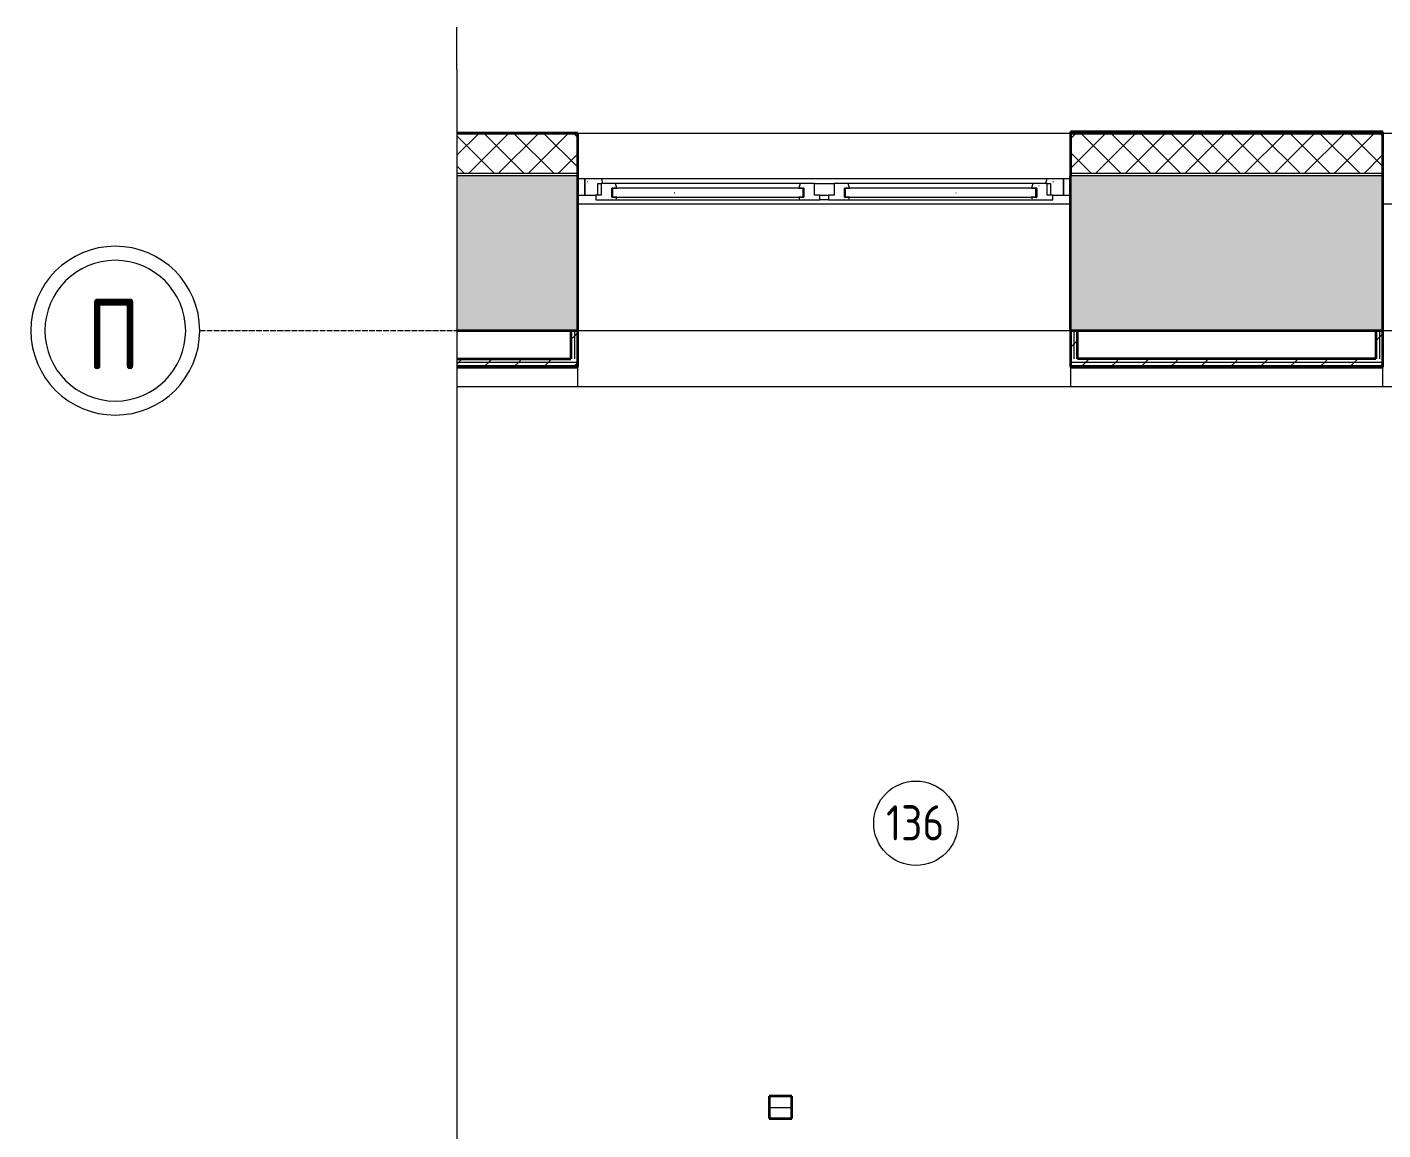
# Model space of a CAD drawing. Header units: millimetres. Extents: x -215207 to 92095, y -30385 to 123050.
# Drawn here: x 56402 to 61219, y 23920 to 27839 of the extents above; entities that cross this region are included whole.
import ezdxf

# ---------------------------------------------------------------- set-up
doc = ezdxf.new("R2010")
doc.units = ezdxf.units.MM
doc.linetypes.add('ADSK_Линия сетки', pattern=[25, 20, -2.5, 0, -2.5])
for name, color, linetype, lineweight in [('_ Окна', 7, 'Continuous', 9), ('Аннотация', 7, 'Continuous', 20), ('Марки помещений', 7, 'Continuous', 20), ('Ограждение', 7, 'Continuous', 9), ('Окна', 7, 'Continuous', 9), ('Оси', 7, 'Continuous', 9), ('Стены внутренние', 7, 'Continuous', 20), ('Стены наружные', 7, 'Continuous', 20), ('Стены штриховка', 7, 'Continuous', 9), ('Узлы', 7, 'Continuous', 20)]:
    doc.layers.add(name, color=color, linetype=linetype, lineweight=lineweight)
doc.styles.add('GOST Common', font='GOST_Common.ttf', dxfattribs={"width": 0.9, "height": 250})
doc.styles.add('GOST Common_1', font='GOST_Common.ttf', dxfattribs={"width": 0.9, "height": 125})
pattern_1 = [(0, (-16899, -27000.27), (500, 500), [1.676, -498.324]), (0, (-17129, -26980.27), (500, 500), [1.676, -498.324]), (0, (-17124, -26900.27), (500, 500), [5, -495]), (0, (-16999, -26920.27), (500, 500), [1.676, -498.324]), (0, (-16769, -26850.27), (500, 500), [1.676, -498.324]), (0, (-17074, -26785.27), (500, 500), [1.676, -498.324]), (0, (-17179, -26770.27), (500, 500), [1.676, -498.324]), (0, (-17074, -26855.27), (500, 500), [1.676, -498.324]), (0, (-17019, -26825.27), (500, 500), [1.676, -498.324]), (0, (-17064, -27010.27), (500, 500), [1.676, -498.324]), (0, (-16984, -26980.27), (500, 500), [1.676, -498.324]), (0, (-16889, -26770.27), (500, 500), [1.676, -498.324]), (0, (-16809, -26715.27), (500, 500), [1.676, -498.324]), (0, (-17064, -26635.27), (500, 500), [1.676, -498.324]), (0, (-17004, -26725.27), (500, 500), [1.676, -498.324]), (0, (-16874, -26655.27), (500, 500), [1.676, -498.324]), (0, (-16819, -26940.27), (500, 500), [5, -495]), (0, (-16799, -26875.27), (500, 500), [1.676, -498.324]), (0, (-16884, -26925.27), (500, 500), [1.676, -498.324]), (0, (-16759, -26655.27), (500, 500), [1.676, -498.324]), (0, (-16834, -26795.27), (500, 500), [1.676, -498.324]), (0, (-16859, -26860.27), (500, 500), [1.676, -498.324]), (0, (-16929, -26895.27), (500, 500), [1.676, -498.324]), (0, (-17049, -26700.27), (500, 500), [1.676, -498.324]), (0, (-17109, -26710.27), (500, 500), [1.676, -498.324]), (0, (-17194, -26625.27), (500, 500), [1.676, -498.324]), (0, (-16939, -26630.27), (500, 500), [1.676, -498.324]), (0, (-16954, -26710.27), (500, 500), [1.676, -498.324]), (0, (-16939, -26800.27), (500, 500), [1.676, -498.324]), (0, (-17139, -26855.27), (500, 500), [1.676, -498.324]), (0, (-17184, -26925.27), (500, 500), [1.676, -498.324]), (0, (-17194, -27000.27), (500, 500), [1.676, -498.324]), (0, (-16799, -26750.27), (500, 500), [1.676, -498.324]), (0, (-16759, -26590.27), (500, 500), [1.676, -498.324]), (0, (-16869, -26575.27), (500, 500), [1.676, -498.324]), (0, (-16929, -26600.27), (500, 500), [1.676, -498.324]), (0, (-17114, -26585.27), (500, 500), [1.676, -498.324]), (0, (-17199, -26705.27), (500, 500), [1.676, -498.324]), (0, (-17134, -26660.27), (500, 500), [1.676, -498.324]), (45, (-17074.02, -26920.27), (0, 500.001), [7.071, -700.036]), (26.565, (-17069.02, -26915.27), (500.0009, 500), [11.18, -1106.853]), (26.565, (-17059.02, -26910.27), (500.0009, 500), [11.18, -1106.853]), (0, (-17049, -26905.27), (500, 500), [10, -490]), (296.565, (-17039.02, -26905.27), (499.9996, -500), [11.18, -1106.853]), (270, (-17034, -26915.27), (500, -500), [5, -495]), (213.69, (-17034.02, -26920.27), (-500.0004, -499.99923), [18.028, -1784.748]), (225, (-17049.02, -26930.27), (6e-14, -500.001), [7.071, -700.036]), (153.435, (-17054.02, -26935.27), (-500.0005, -0.0004), [11.181, -1106.854]), (135, (-17064.02, -26930.27), (-500, -0.0007), [7.071, -700.036]), (135, (-17069.02, -26925.27), (-500, -0.0007), [7.071, -700.036]), (270, (-16829, -26970.27), (500, -500), [10, -490]), (45, (-16859.02, -26980.27), (0, 500.001), [7.071, -700.036]), (225, (-16829.02, -26985.27), (6e-14, -500.001), [14.142, -692.965]), (180, (-16849, -27000.27), (-500, -500), [10, -490]), (90, (-16864, -26995.27), (-500, 500), [5, -495]), (135, (-16859.02, -27000.27), (-500, -0.0007), [7.071, -700.036]), (63.435, (-16864.02, -26990.27), (-0.0009, 499.9996), [11.18, -1106.853]), (206.565, (-16839.02, -26995.27), (-500.0009, -500), [11.181, -1106.854]), (270, (-16829, -26980.27), (500, -500), [5, -495]), (0, (-16839, -26970.27), (500, 500), [10, -490]), (18.435, (-16854.02, -26975.27), (999.99934, 500.00095), [15.812, -1565.328]), (296.565, (-16869.02, -26670.27), (499.9996, -500), [11.18, -1106.853]), (45, (-16899.02, -26680.27), (0, 500.001), [7.071, -700.036]), (225, (-16869.02, -26685.27), (6e-14, -500.001), [14.142, -692.965]), (153.435, (-16889.02, -26700.27), (-500.0005, -0.0004), [11.181, -1106.854]), (90, (-16904, -26695.27), (-500, 500), [5, -495]), (180, (-16899, -26695.27), (-500, -500), [5, -495]), (63.435, (-16904.02, -26690.27), (-0.0009, 499.9996), [11.18, -1106.853]), (206.565, (-16879.02, -26695.27), (-500.0009, -500), [11.181, -1106.854]), (225, (-16864.02, -26680.27), (6e-14, -500.001), [7.071, -700.036]), (0, (-16879, -26670.27), (500, 500), [10, -490]), (18.435, (-16894.02, -26675.27), (999.99934, 500.00095), [15.812, -1565.328]), (315, (-17099.02, -26595.27), (500, -0.0007), [7.071, -700.036]), (45, (-17124.02, -26605.27), (0, 500.001), [7.071, -700.036]), (225, (-17094.02, -26610.27), (6e-14, -500.001), [14.142, -692.965]), (180, (-17114, -26620.27), (-500, -500), [10, -490]), (90, (-17129, -26615.27), (-500, 500), [5, -495]), (135, (-17124.02, -26620.27), (-500, -0.0007), [7.071, -700.036]), (45, (-17129.02, -26610.27), (0, 500.001), [7.071, -700.036]), (180, (-17104, -26620.27), (-500, -500), [10, -490]), (270, (-17094, -26600.27), (500, -500), [10, -490]), (0, (-17109, -26595.27), (500, 500), [10, -490]), (26.565, (-17119.02, -26600.27), (500.0009, 500), [11.18, -1106.853])]
pattern_2 = [(0, (42000, 8e-11), (203.2, 50.8), [16.764, -135.636, 16.764, -135.636, -812.8]), (0, (42000, 8e-11), (203.2, 50.8), [-304.8, 16.764, -288.036, 16.764, -135.636, -355.6]), (0, (42000, 8e-11), (203.2, 50.8), [-762, 16.764, -84.836, 16.764, -237.236]), (120, (42076.2, 25.4), (-145.59409, 150.57636), [16.764, -135.636, 16.764, -135.636, -812.8]), (120, (42076.2, 25.4), (-145.59409, 150.57636), [-304.8, 16.764, -288.036, 16.764, -135.636, -355.6]), (120, (42076.2, 25.4), (-145.59409, 150.57636), [-762, 16.764, -84.836, 16.764, -237.236]), (240, (42101.6, 127), (-57.60591, -201.37636), [16.764, -135.636, 16.764, -135.636, -812.8]), (240, (42101.6, 127), (-57.60591, -201.37636), [-304.8, 16.764, -288.036, 16.764, -135.636, -355.6]), (240, (42101.6, 127), (-57.60591, -201.37636), [-762, 16.764, -84.836, 16.764, -237.236])]
pattern_3 = [(45, (42000, 8e-11), (-106.066, 106.066), [])]
pattern_4 = [(45, (42000, 8e-11), (-53.03301, 53.03301), [])]

# ---------------------------------------------------------------- blocks, each defined once
blk = doc.blocks.new('BIMLIB_Окно_Двустворчатое_VEKA_СФрамугойСнизу_ГОСТ30674_без линий - Ж_ОК-5_2220х1750-3833933-План 1 этажа _Пищеблок_ - Привязка мокрых точек')
at = {"layer": 'Окна', "true_color": 0xc0c0c0}
h = blk.add_hatch(dxfattribs=at)
h.set_pattern_fill('FP_2', color=9, style=0, pattern_type=2)
h.set_pattern_definition(pattern_1)
h.paths.add_polyline_path([(850, 207), (850, 265), (790.6, 265), (786, 248), (804, 248), (804, 207), (812, 207)])
h.paths.add_polyline_path([(-812, 207), (-804, 207), (-804, 248), (-786, 248), (-790.6, 265), (-850, 265), (-850, 207)])
h = blk.add_hatch(dxfattribs=at)
h.set_pattern_fill('FP_2', color=9, style=0, pattern_type=2)
h.set_pattern_definition(pattern_1)
h.paths.add_polyline_path([(739.4, 190), (754, 190), (755, 191), (756, 190), (812, 190), (812, 207), (792, 207), (792, 248), (741.6, 248), (737, 231), (755, 231), (755, 199), (737, 199)])
h.paths.add_polyline_path([(71, 190), (72, 191), (73, 190), (87.6, 190), (90, 199), (72, 199), (72, 231), (90, 231), (85.4, 248), (35, 248), (35, 207), (15, 207), (15, 190)])
h = blk.add_hatch(dxfattribs=at)
h.set_pattern_fill('FP_2', color=9, style=0, pattern_type=2)
h.set_pattern_definition(pattern_1)
h.paths.add_polyline_path([(-75, 199), (-72, 199), (-72, 231), (-75, 231), (-75, 230.3)])
h.paths.add_polyline_path([(-752, 199), (-752, 231), (-755, 231), (-755, 199)])
h = blk.add_hatch(dxfattribs=at)
h.set_pattern_fill('FP_2', color=9, style=0, pattern_type=2)
h.set_pattern_definition(pattern_1)
h.paths.add_polyline_path([(-75, 199), (-75, 231), (-752, 231), (-752, 199), (-457.5, 199)])
h = blk.add_hatch(dxfattribs=at)
h.set_pattern_fill('FP_2', color=9, style=0, pattern_type=2)
h.set_pattern_definition(pattern_1)
h.paths.add_polyline_path([(752, 199), (752, 231), (75, 231), (75, 199), (495.6, 199)])
at = {"layer": '_ Окна'}
for p, q in [((-850, 265), (-875, 265)), ((-850, 207), (-850, 265)), ((875, 265), (850, 265)), ((850, 265), (850, 207)), ((-875, 207), (-850, 207)), ((-752, 231), (-755, 231)), ((-755, 231), (-755, 199)), ((-755, 199), (-752, 199)), ((-75, 231), (-752, 231)), ((-752, 231), (-752, 199)), ((-752, 199), (-752, 231)), ((-752, 199), (-75, 199)), ((-75, 199), (-75, 231)), ((-75, 231), (-75, 199)), ((-72, 231), (-75, 231)), ((-75, 199), (-72, 199)), ((-72, 199), (-72, 231)), ((75, 231), (72, 231)), ((72, 231), (72, 199)), ((72, 199), (75, 199)), ((752, 231), (75, 231)), ((75, 231), (75, 199)), ((75, 199), (75, 231)), ((75, 199), (752, 199)), ((752, 199), (752, 231)), ((752, 231), (752, 199)), ((755, 231), (752, 231)), ((752, 199), (755, 199)), ((755, 199), (755, 231)), ((850, 207), (875, 207))]:
    blk.add_line(p, q, dxfattribs=at)
at = {"layer": '_ Окна', "lineweight": 20}
for p, q in [((-790.6, 265), (-850, 265)), ((-850, 265), (-850, 207)), ((-804, 207), (-804, 248)), ((-804, 248), (-792, 248)), ((-792, 248), (-792, 207)), ((-741.6, 248), (-792, 248)), ((-786, 248), (-790.6, 265)), ((-737, 231), (-741.6, 248)), ((-85.4, 248), (-90, 231)), ((-35, 248), (-85.4, 248)), ((-35, 207), (-35, 248)), ((35, 248), (35, 207)), ((85.4, 248), (35, 248)), ((90, 231), (85.4, 248)), ((741.6, 248), (737, 231)), ((792, 248), (741.6, 248)), ((790.6, 265), (786, 248)), ((850, 265), (790.6, 265)), ((792, 207), (792, 248)), ((792, 248), (804, 248)), ((804, 248), (804, 207)), ((850, 207), (850, 265)), ((-850, 207), (-812, 207)), ((-792, 207), (-812, 207)), ((-812, 207), (-812, 190)), ((-755, 199), (-755, 231)), ((-755, 231), (-737, 231)), ((-737, 199), (-755, 199)), ((-739.4, 190), (-737, 199)), ((-90, 231), (-72, 231)), ((-72, 199), (-90, 199)), ((-90, 199), (-87.6, 190)), ((-72, 231), (-72, 199)), ((-15, 207), (-35, 207)), ((-15, 190), (-15, 207)), ((35, 207), (15, 207)), ((15, 207), (15, 190)), ((72, 199), (72, 231)), ((72, 231), (90, 231)), ((90, 199), (72, 199)), ((87.6, 190), (90, 199)), ((737, 231), (755, 231)), ((755, 199), (737, 199)), ((737, 199), (739.4, 190)), ((755, 231), (755, 199)), ((812, 207), (792, 207)), ((812, 190), (812, 207)), ((812, 207), (850, 207)), ((-812, 190), (-756, 190)), ((-756, 190), (-755, 191)), ((-755, 191), (-754, 190)), ((-754, 190), (-739.4, 190)), ((-87.6, 190), (-73, 190)), ((-73, 190), (-72, 191)), ((-72, 191), (-71, 190)), ((-71, 190), (-15, 190)), ((15, 190), (71, 190)), ((71, 190), (72, 191)), ((72, 191), (73, 190)), ((73, 190), (87.6, 190)), ((739.4, 190), (754, 190)), ((754, 190), (755, 191)), ((755, 191), (756, 190)), ((756, 190), (812, 190))]:
    blk.add_line(p, q, dxfattribs=at)
at = {"layer": 'Окна'}
for p, q in [((790.6, 265), (-790.6, 265)), ((-85.4, 248), (-741.6, 248)), ((-35, 248), (35, 248)), ((741.6, 248), (85.4, 248)), ((-15, 207), (15, 207)), ((-756, 190), (-754, 190)), ((-739.4, 190), (-87.6, 190)), ((-73, 190), (-71, 190)), ((15, 190), (-15, 190)), ((71, 190), (73, 190)), ((87.6, 190), (739.4, 190)), ((754, 190), (756, 190))]:
    blk.add_line(p, q, dxfattribs=at)
blk = doc.blocks.new('Ограждение - Ограждение-4427602-План 1 этажа _Пищеблок_ - Привязка мокрых точек')
at = {"layer": 'Ограждение'}
for p, q in [((18109, 26760.3), (16359, 26760.3)), ((20969, 26760.3), (19219, 26760.3)), ((21069, 26560.3), (15928.7, 26560.3)), ((21069, 26575.3), (21069, 26560.3))]:
    blk.add_line(p, q, dxfattribs=at)
blk = doc.blocks.new('Ограждение - Ограждение-6173649-План 1 этажа _Пищеблок_ - Привязка мокрых точек')
at = {"layer": 'Ограждение'}
for p, q in [((18109, 27210.3), (16359, 27210.3)), ((16359, 26560.3), (16359, 26630.3)), ((18109, 26630.3), (18109, 26560.3)), ((18109, 26560.3), (16359, 26560.3))]:
    blk.add_line(p, q, dxfattribs=at)
blk = doc.blocks.new('Ограждение - Ограждение-6671668-План 1 этажа _Пищеблок_ - Привязка мокрых точек')
at = {"layer": 'Ограждение'}
for p, q in [((20969, 27210.3), (19219, 27210.3)), ((19219, 26560.3), (19219, 26630.3)), ((20969, 26630.3), (20969, 26560.3)), ((20969, 26560.3), (19219, 26560.3))]:
    blk.add_line(p, q, dxfattribs=at)
blk = doc.blocks.new('ADSK_Обрыв_Линия - По умолчанию-5743982-План 1 этажа _Пищеблок_ - Привязка мокрых точек')
at = {"layer": 'Узлы'}
blk.add_line((0, 0), (6585.9, 0), dxfattribs=at)
blk = doc.blocks.new('Ось сетки - Круг_Ø12 мм 2-461932-План 1 этажа _Пищеблок_ - Привязка мокрых точек')
at = {"layer": 'Оси', "lineweight": 20}
for radius, start, end in [(6, 360, 180), (5, 360, 180), (6, 180, 360), (5, 180, 360)]:
    blk.add_arc((0, 0), radius, start, end, dxfattribs=at)
blk = doc.blocks.new('ADSK_Марка_Помещение_ОдноЗначение_Номер - Номер-462100-План 1 этажа _Пищеблок_ - Привязка мокрых точек')
at = {"layer": 'Марки помещений'}
blk.add_circle((0, 0), 3, dxfattribs=at)

msp = doc.modelspace()

# ---------------------------------------------------------------- hatches: boundary and pattern name
at = {"layer": 'Стены внутренние', "lineweight": 9}
h = msp.add_hatch(dxfattribs=at)
h.set_pattern_fill('FP_15', color=256, style=0, pattern_type=2)
h.set_pattern_definition(pattern_2)
h.paths.add_polyline_path([(63972, 27320.3), (63974, 27320.3), (63974, 27462.3), (62969, 27462.3), (62969, 27320.3), (62971, 27320.3), (62971, 27460.3), (63972, 27460.3)])
h.paths.add_polyline_path([(61217, 27320.3), (61219, 27320.3), (61219, 27462.3), (60109, 27462.3), (60109, 27320.3), (60111, 27320.3), (60111, 27460.3), (61217, 27460.3)])
h.paths.add_polyline_path([(65726, 27320.3), (65726, 27460.3), (66817, 27460.3), (66817, 27320.3), (66819, 27320.3), (66819, 27462.3), (65724, 27462.3), (65724, 27320.3)])
h.paths.add_polyline_path([(68569, 27320.3), (68571, 27320.3), (68571, 27460.3), (69966, 27460.3), (69966, 27462.3), (68569, 27462.3), (68569, 27460.3)])
h.paths.add_polyline_path([(58357, 27320.3), (58359, 27320.3), (58359, 27462.3), (57928.7, 27462.3), (57928.7, 27460.3), (58357, 27460.3)])
h = msp.add_hatch(dxfattribs=at)
h.set_pattern_fill('FP_16', color=256, style=0, pattern_type=2)
h.set_pattern_definition([(45, (42000, 8e-11), (-53.03301, 53.03301), []), (135, (42000, 8e-11), (-53.03301, -53.03301), [])])
h.paths.add_polyline_path([(69260.2, 27320.3), (69814, 27320.3), (69814, 27460.3), (68571, 27460.3), (68571, 27320.3)])
h.paths.add_polyline_path([(60111, 27320.3), (61217, 27320.3), (61217, 27460.3), (60111, 27460.3)])
h.paths.add_polyline_path([(66401, 27320.3), (66817, 27320.3), (66817, 27460.3), (65726, 27460.3), (65726, 27320.3)])
h.paths.add_polyline_path([(62971, 27320.3), (63972, 27320.3), (63972, 27460.3), (62971, 27460.3)])
h.paths.add_polyline_path([(58357, 27320.3), (58357, 27460.3), (57928.7, 27460.3), (57928.7, 27320.3)])
at = {"layer": 'Стены внутренние', "lineweight": 9, "true_color": 0xc0c0c0}
h = msp.add_hatch(dxfattribs=at)
h.set_pattern_fill('FP_1', color=9, style=0, pattern_type=2)
h.set_pattern_definition([(0, (42335, 35), (500, 500), [1.676, -498.324]), (0, (42105, 55), (500, 500), [1.676, -498.324]), (0, (42110, 135), (500, 500), [5, -495]), (0, (42235, 115), (500, 500), [1.676, -498.324]), (0, (42465, 185), (500, 500), [1.676, -498.324]), (0, (42160, 250), (500, 500), [1.676, -498.324]), (0, (42055, 265), (500, 500), [1.676, -498.324]), (0, (42160, 180), (500, 500), [1.676, -498.324]), (0, (42215, 210), (500, 500), [1.676, -498.324]), (0, (42170, 25), (500, 500), [1.676, -498.324]), (0, (42250, 55), (500, 500), [1.676, -498.324]), (0, (42345, 265), (500, 500), [1.676, -498.324]), (0, (42425, 320), (500, 500), [1.676, -498.324]), (0, (42170, 400), (500, 500), [1.676, -498.324]), (0, (42230, 310), (500, 500), [1.676, -498.324]), (0, (42360, 380), (500, 500), [1.676, -498.324]), (0, (42415, 95), (500, 500), [5, -495]), (0, (42435, 160), (500, 500), [1.676, -498.324]), (0, (42350, 110), (500, 500), [1.676, -498.324]), (0, (42475, 380), (500, 500), [1.676, -498.324]), (0, (42400, 240), (500, 500), [1.676, -498.324]), (0, (42375, 175), (500, 500), [1.676, -498.324]), (0, (42305, 140), (500, 500), [1.676, -498.324]), (0, (42185, 335), (500, 500), [1.676, -498.324]), (0, (42125, 325), (500, 500), [1.676, -498.324]), (0, (42040, 410), (500, 500), [1.676, -498.324]), (0, (42295, 405), (500, 500), [1.676, -498.324]), (0, (42280, 325), (500, 500), [1.676, -498.324]), (0, (42295, 235), (500, 500), [1.676, -498.324]), (0, (42095, 180), (500, 500), [1.676, -498.324]), (0, (42050, 110), (500, 500), [1.676, -498.324]), (0, (42040, 35), (500, 500), [1.676, -498.324]), (0, (42435, 285), (500, 500), [1.676, -498.324]), (0, (42475, 445), (500, 500), [1.676, -498.324]), (0, (42365, 460), (500, 500), [1.676, -498.324]), (0, (42305, 435), (500, 500), [1.676, -498.324]), (0, (42120, 450), (500, 500), [1.676, -498.324]), (0, (42035, 330), (500, 500), [1.676, -498.324]), (0, (42100, 375), (500, 500), [1.676, -498.324]), (45, (42160, 115), (0, 499.9994), [7.071, -700.035]), (26.565, (42165, 120), (500.0009, 500), [11.181, -1106.854]), (26.565, (42175, 125), (500.0009, 500), [11.181, -1106.854]), (0, (42185, 130), (500, 500), [10, -490]), (296.565, (42195, 130), (500, -500.0009), [11.181, -1106.854]), (270, (42200, 120), (500, -500), [5, -495]), (213.69, (42200, 115), (-500.0004, -499.99923), [18.028, -1784.748]), (225, (42185, 105), (6e-14, -499.9994), [7.071, -700.035]), (153.435, (42180, 100), (-500.0005, -0.0004), [11.181, -1106.854]), (135, (42170, 105), (-499.9994, 6e-14), [7.071, -700.035]), (135, (42165, 110), (-499.9994, 6e-14), [7.071, -700.035]), (270, (42405, 65), (500, -500), [10, -490]), (45, (42375, 55), (0, 499.9994), [7.071, -700.035]), (225, (42405, 50), (6e-14, -499.9994), [14.142, -692.964]), (180, (42385, 35), (-500, -500), [10, -490]), (90, (42370, 40), (-500, 500), [5, -495]), (135, (42375, 35), (-499.9994, 6e-14), [7.071, -700.035]), (63.435, (42370, 45), (-0.0004, 500.0005), [11.181, -1106.854]), (206.565, (42395, 40), (-500.0009, -500), [11.181, -1106.854]), (270, (42405, 55), (500, -500), [5, -495]), (0, (42395, 65), (500, 500), [10, -490]), (18.435, (42380, 60), (999.99934, 500.00095), [15.811, -1565.327]), (296.565, (42365, 365), (500, -500.0009), [11.181, -1106.854]), (45, (42335, 355), (0, 499.9994), [7.071, -700.035]), (225, (42365, 350), (6e-14, -499.9994), [14.142, -692.964]), (153.435, (42345, 335), (-500.0005, -0.0004), [11.181, -1106.854]), (90, (42330, 340), (-500, 500), [5, -495]), (180, (42335, 340), (-500, -500), [5, -495]), (63.435, (42330, 345), (-0.0004, 500.0005), [11.181, -1106.854]), (206.565, (42355, 340), (-500.0009, -500), [11.181, -1106.854]), (225, (42370, 355), (6e-14, -499.9994), [7.071, -700.035]), (0, (42355, 365), (500, 500), [10, -490]), (18.435, (42340, 360), (999.99934, 500.00095), [15.811, -1565.327]), (315, (42135, 440), (499.9994, 0), [7.071, -700.035]), (45, (42110, 430), (0, 499.9994), [7.071, -700.035]), (225, (42140, 425), (6e-14, -499.9994), [14.142, -692.964]), (180, (42120, 415), (-500, -500), [10, -490]), (90, (42105, 420), (-500, 500), [5, -495]), (135, (42110, 415), (-499.9994, 6e-14), [7.071, -700.035]), (45, (42105, 425), (0, 499.9994), [7.071, -700.035]), (180, (42130, 415), (-500, -500), [10, -490]), (270, (42140, 435), (500, -500), [10, -490]), (0, (42125, 440), (500, 500), [10, -490]), (26.565, (42115, 435), (500.0009, 500), [11.181, -1106.854])])
h.paths.add_polyline_path([(65929, 26760.3), (66819, 26760.3), (66819, 27310.3), (65724, 27310.3), (65724, 26760.3), (65779, 26760.3)])
h.paths.add_polyline_path([(69264, 26760.3), (69814, 26760.3), (69814, 27310.3), (68569, 27310.3), (68569, 26760.3), (69260.2, 26760.3)])
h.paths.add_polyline_path([(62969, 26760.3), (63974, 26760.3), (63974, 27310.3), (62969, 27310.3), (62969, 26788.4)])
h.paths.add_polyline_path([(61219, 26760.3), (61219, 27310.3), (60109, 27310.3), (60109, 26760.3), (60682.6, 26760.3)])
h.paths.add_polyline_path([(57928.7, 26760.3), (58359, 26760.3), (58359, 27310.3), (57928.7, 27310.3), (57928.7, 26788.4)])
at = {"layer": 'Стены внутренние', "lineweight": 9}
h = msp.add_hatch(dxfattribs=at)
h.set_pattern_fill('FP_17', color=256, style=0, pattern_type=2)
h.set_pattern_definition([(0, (42000, 8e-11), (0, 250), []), (90, (42000, 8e-11), (-250, 2e-14), [])])
h.paths.add_polyline_path([(59039, 20910.3), (59119, 20910.3), (59119, 21000.3), (59039, 21000.3)])
h.paths.add_polyline_path([(59039, 21080.3), (59119, 21080.3), (59119, 21160.3), (59039, 21160.3)])
h.paths.add_polyline_path([(59119, 21240.3), (59119, 21320.3), (59039, 21320.3), (59039, 21240.3)])
h.paths.add_polyline_path([(59119, 21400.3), (59119, 21480.3), (59039, 21480.3), (59039, 21400.3)])
h.paths.add_polyline_path([(59039, 21560.3), (59119, 21560.3), (59119, 21640.3), (59039, 21640.3)])
h.paths.add_polyline_path([(59119, 21720.3), (59119, 21800.3), (59039, 21800.3), (59039, 21720.3)])
h.paths.add_polyline_path([(59119, 21880.3), (59119, 21960.3), (59039, 21960.3), (59039, 21880.3)])
h.paths.add_polyline_path([(59039, 22040.3), (59119, 22040.3), (59119, 22120.3), (59039, 22120.3)])
h.paths.add_polyline_path([(59119, 22200.3), (59119, 22280.3), (59039, 22280.3), (59039, 22200.3)])
h.paths.add_polyline_path([(59039, 22360.3), (59119, 22360.3), (59119, 22440.3), (59039, 22440.3)])
h.paths.add_polyline_path([(59039, 22520.3), (59119, 22520.3), (59119, 22600.3), (59039, 22600.3)])
h.paths.add_polyline_path([(59039, 22680.3), (59119, 22680.3), (59119, 22760.3), (59039, 22760.3)])
h.paths.add_polyline_path([(59119, 22840.3), (59119, 22920.3), (59039, 22920.3), (59039, 22840.3)])
h.paths.add_polyline_path([(59039, 23000.3), (59119, 23000.3), (59119, 23080.3), (59039, 23080.3)])
h.paths.add_polyline_path([(59119, 23160.3), (59119, 23240.3), (59039, 23240.3), (59039, 23160.3)])
h.paths.add_polyline_path([(59119, 23320.3), (59119, 23400.3), (59039, 23400.3), (59039, 23320.3)])
h.paths.add_polyline_path([(59039, 23480.3), (59119, 23480.3), (59119, 23560.3), (59039, 23560.3)])
h.paths.add_polyline_path([(59039, 23640.3), (59119, 23640.3), (59119, 23720.3), (59039, 23720.3)])
h.paths.add_polyline_path([(59119, 23800.3), (59119, 23880.3), (59039, 23880.3), (59039, 23800.3)])
h.paths.add_polyline_path([(59119, 23960.3), (59119, 24040.3), (59039, 24040.3), (59039, 23960.3)])
at = {"layer": 'Стены наружные', "lineweight": 9}
h = msp.add_hatch(dxfattribs=at)
h.set_pattern_fill('FP_15', color=256, style=0, pattern_type=2)
h.set_pattern_definition(pattern_2)
h.paths.add_polyline_path([(66269, 27462.3), (66269, 27467.3), (65724, 27467.3), (65724, 27462.3)])
h.paths.add_polyline_path([(60109, 27462.3), (60664, 27462.3), (60664, 27467.3), (60109, 27467.3)])
h = msp.add_hatch(dxfattribs=at)
h.set_pattern_fill('FP_15', color=256, style=0, pattern_type=2)
h.set_pattern_definition(pattern_2)
h.paths.add_polyline_path([(66401, 27462.3), (66819, 27462.3), (66819, 27467.3), (66269, 27467.3), (66269, 27462.3)])
h.paths.add_polyline_path([(61219, 27462.3), (61219, 27467.3), (60664, 27467.3), (60664, 27462.3), (60682.6, 27462.3)])
h = msp.add_hatch(dxfattribs=at)
h.set_pattern_fill('FP_24', color=256, style=0, pattern_type=2)
h.set_pattern_definition(pattern_4)
h.paths.add_polyline_path([(58334, 26660.3), (58346.5, 26660.3), (58346.5, 26760.3), (58334, 26760.3)])
h = msp.add_hatch(dxfattribs=at)
h.set_pattern_fill('FP_24', color=256, style=0, pattern_type=2)
h.set_pattern_definition(pattern_4)
h.paths.add_polyline_path([(58359, 26660.3), (58359, 26760.3), (58346.5, 26760.3), (58346.5, 26660.3)])
h = msp.add_hatch(dxfattribs=at)
h.set_pattern_fill('FP_24', color=256, style=0, pattern_type=2)
h.set_pattern_definition(pattern_4)
h.paths.add_polyline_path([(60121.5, 26660.3), (60121.5, 26760.3), (60109, 26760.3), (60109, 26660.3)])
h = msp.add_hatch(dxfattribs=at)
h.set_pattern_fill('FP_24', color=256, style=0, pattern_type=2)
h.set_pattern_definition(pattern_4)
h.paths.add_polyline_path([(60134, 26660.3), (60134, 26760.3), (60121.5, 26760.3), (60121.5, 26660.3)])
h = msp.add_hatch(dxfattribs=at)
h.set_pattern_fill('FP_24', color=256, style=0, pattern_type=2)
h.set_pattern_definition(pattern_4)
h.paths.add_polyline_path([(61206.5, 26660.3), (61206.5, 26760.3), (61194, 26760.3), (61194, 26660.3)])
h = msp.add_hatch(dxfattribs=at)
h.set_pattern_fill('FP_24', color=256, style=0, pattern_type=2)
h.set_pattern_definition(pattern_4)
h.paths.add_polyline_path([(61219, 26660.3), (61219, 26760.3), (61206.5, 26760.3), (61206.5, 26660.3)])
h = msp.add_hatch(dxfattribs=at)
h.set_pattern_fill('FP_24', color=256, style=0, pattern_type=2)
h.set_pattern_definition(pattern_4)
h.paths.add_polyline_path([(63079, 26647.8), (63079, 26660.3), (62969, 26660.3), (62969, 26647.8), (63065.3, 26647.8)])
h.paths.add_polyline_path([(58359, 26647.8), (58359, 26660.3), (57928.7, 26660.3), (57928.7, 26647.8)])
h.paths.add_polyline_path([(60649, 26647.8), (61219, 26647.8), (61219, 26660.3), (60649, 26660.3)])
h.paths.add_polyline_path([(60549, 26647.8), (60549, 26660.3), (60109, 26660.3), (60109, 26647.8)])
h = msp.add_hatch(dxfattribs=at)
h.set_pattern_fill('FP_24', color=256, style=0, pattern_type=2)
h.set_pattern_definition(pattern_4)
h.paths.add_polyline_path([(63065.3, 26635.3), (63079, 26635.3), (63079, 26647.8), (62969, 26647.8), (62969, 26635.3), (63049, 26635.3)])
h.paths.add_polyline_path([(60649, 26635.3), (61219, 26635.3), (61219, 26647.8), (60649, 26647.8)])
h.paths.add_polyline_path([(60109, 26635.3), (60549, 26635.3), (60549, 26647.8), (60109, 26647.8)])
h.paths.add_polyline_path([(57928.7, 26635.3), (58359, 26635.3), (58359, 26647.8), (57928.7, 26647.8), (57928.7, 26642.7)])
h = msp.add_hatch(dxfattribs=at)
h.set_pattern_fill('FP_24', color=256, style=0, pattern_type=2)
h.set_pattern_definition(pattern_4)
h.paths.add_polyline_path([(60649, 26647.8), (60649, 26660.3), (60549, 26660.3), (60549, 26647.8)])
h = msp.add_hatch(dxfattribs=at)
h.set_pattern_fill('FP_24', color=256, style=0, pattern_type=2)
h.set_pattern_definition(pattern_4)
h.paths.add_polyline_path([(60649, 26635.3), (60649, 26647.8), (60549, 26647.8), (60549, 26635.3)])
h = msp.add_hatch(dxfattribs=at)
h.set_pattern_fill('FP_22', color=256, style=0, pattern_type=2)
h.set_pattern_definition(pattern_3)
h.paths.add_polyline_path([(60549, 26630.3), (60549, 26635.3), (60109, 26635.3), (60109, 26630.3)])
h.paths.add_polyline_path([(63049, 26630.3), (63049, 26635.3), (62969, 26635.3), (62969, 26630.3)])
h.paths.add_polyline_path([(60682.6, 26630.3), (61219, 26630.3), (61219, 26635.3), (60649, 26635.3), (60649, 26630.3)])
h.paths.add_polyline_path([(58359, 26630.3), (58359, 26635.3), (57928.7, 26635.3), (57928.7, 26630.3)])
h = msp.add_hatch(dxfattribs=at)
h.set_pattern_fill('FP_22', color=256, style=0, pattern_type=2)
h.set_pattern_definition(pattern_3)
h.paths.add_polyline_path([(60649, 26630.3), (60649, 26635.3), (60549, 26635.3), (60549, 26630.3)])

# ---------------------------------------------------------------- linework, layer by layer
at = {"layer": 'Аннотация'}
msp.add_line((57928.7, 27689), (57928.7, 27839), dxfattribs=at)
at = {"layer": 'Оси', "linetype": 'ADSK_Линия сетки'}
msp.add_line((72421, 26760.3), (57015.2, 26760.3), dxfattribs=at)
at = {"layer": 'Стены внутренние', "lineweight": 35}
for p, q in [((58359, 27462.3), (57928.7, 27462.3)), ((58359, 27320.3), (58359, 27462.3)), ((60109, 27462.3), (60109, 27320.3)), ((61219, 27320.3), (61219, 27462.3)), ((58359, 26760.3), (58359, 27310.3)), ((60109, 26760.3), (60109, 27310.3)), ((61219, 26760.3), (61219, 27310.3)), ((58334, 26760.3), (57928.7, 26760.3)), ((61194, 26760.3), (60134, 26760.3)), ((59119, 24040.3), (59039, 24040.3)), ((59039, 24040.3), (59039, 23960.3)), ((59119, 23960.3), (59119, 24040.3)), ((59039, 23960.3), (59119, 23960.3))]:
    msp.add_line(p, q, dxfattribs=at)
at = {"layer": 'Стены внутренние'}
for p, q in [((58359, 27462.3), (60109, 27462.3)), ((61219, 27462.3), (62969, 27462.3)), ((58359, 27310.3), (57928.7, 27310.3)), ((61219, 27310.3), (60109, 27310.3))]:
    msp.add_line(p, q, dxfattribs=at)
at = {"layer": 'Стены наружные', "lineweight": 35}
for p, q in [((61219, 27467.3), (60109, 27467.3)), ((60109, 27467.3), (60109, 27462.3)), ((60109, 27462.3), (61219, 27462.3)), ((61219, 27462.3), (61219, 27467.3)), ((58359, 27310.3), (58359, 27320.3)), ((60109, 27320.3), (60109, 27310.3)), ((61219, 27310.3), (61219, 27320.3)), ((58334, 26760.3), (58334, 26660.3)), ((58359, 26760.3), (58334, 26760.3)), ((58359, 26630.3), (58359, 26760.3)), ((60109, 26760.3), (60109, 26630.3)), ((60134, 26760.3), (60109, 26760.3)), ((60134, 26660.3), (60134, 26760.3)), ((61194, 26760.3), (61194, 26660.3)), ((61219, 26760.3), (61194, 26760.3)), ((61219, 26630.3), (61219, 26760.3)), ((57928.7, 26660.3), (58334, 26660.3)), ((61194, 26660.3), (60134, 26660.3)), ((57928.7, 26630.3), (58359, 26630.3)), ((60109, 26630.3), (61219, 26630.3))]:
    msp.add_line(p, q, dxfattribs=at)
at = {"layer": 'Стены штриховка'}
for p, q in [((57928.7, 27460.3), (58357, 27460.3)), ((58357, 27460.3), (58357, 27320.3)), ((60111, 27320.3), (60111, 27460.3)), ((60111, 27460.3), (61217, 27460.3)), ((60664, 27467.3), (60664, 27462.3)), ((61217, 27460.3), (61217, 27320.3)), ((57928.7, 27320.3), (58359, 27320.3)), ((60109, 27320.3), (61219, 27320.3)), ((58346.5, 26760.3), (58346.5, 26660.3)), ((60121.5, 26760.3), (60121.5, 26660.3)), ((61206.5, 26760.3), (61206.5, 26660.3)), ((58359, 26647.8), (57928.7, 26647.8)), ((61219, 26647.8), (60109, 26647.8)), ((58359, 26635.3), (57928.7, 26635.3)), ((61219, 26635.3), (60109, 26635.3))]:
    msp.add_line(p, q, dxfattribs=at)

# ---------------------------------------------------------------- block references
at = {"layer": 'Марки помещений', "xscale": 49.99999999999998, "yscale": 49.99999999999998, "zscale": 49.99999999999998}
msp.add_blockref('ADSK_Марка_Помещение_ОдноЗначение_Номер - Номер-462100-План 1 этажа _Пищеблок_ - Привязка мокрых точек', (59559.9, 25010), dxfattribs=at)
at = {"layer": 'Ограждение'}
for name in ['Ограждение - Ограждение-6173649-План 1 этажа _Пищеблок_ - Привязка мокрых точек', 'Ограждение - Ограждение-6671668-План 1 этажа _Пищеблок_ - Привязка мокрых точек', 'Ограждение - Ограждение-4427602-План 1 этажа _Пищеблок_ - Привязка мокрых точек']:
    msp.add_blockref(name, (42000, 0), dxfattribs=at)
at = {"layer": 'Окна'}
msp.add_blockref('BIMLIB_Окно_Двустворчатое_VEKA_СФрамугойСнизу_ГОСТ30674_без линий - Ж_ОК-5_2220х1750-3833933-План 1 этажа _Пищеблок_ - Привязка мокрых точек', (59234, 27035.3), dxfattribs=at)
at = {"layer": 'Оси', "lineweight": 20, "xscale": 49.99999999999998, "yscale": 49.99999999999998, "zscale": 49.99999999999998, "rotation": 90}
msp.add_blockref('Ось сетки - Круг_Ø12 мм 2-461932-План 1 этажа _Пищеблок_ - Привязка мокрых точек', (56715.2, 26760.3), dxfattribs=at)
at = {"layer": 'Узлы', "rotation": 269.9999999999999}
msp.add_blockref('ADSK_Обрыв_Линия - По умолчанию-5743982-План 1 этажа _Пищеблок_ - Привязка мокрых точек', (57928.7, 27689), dxfattribs=at)

# ---------------------------------------------------------------- texts
at = {"layer": 'Марки помещений', "lineweight": 9, "insert": (59453.7, 25073.9), "char_height": 125, "width": 263.354, "attachment_point": 1, "style": 'GOST Common_1'}
msp.add_mtext('136', dxfattribs=at)
at = {"layer": 'Оси', "insert": (56614.2, 26872.5), "char_height": 250, "width": 220.063, "attachment_point": 1, "style": 'GOST Common'}
msp.add_mtext('\\fGOST Common|b0|i0|c204|p34|;\\W.9;П', dxfattribs=at)

doc.saveas('drawing.dxf')
